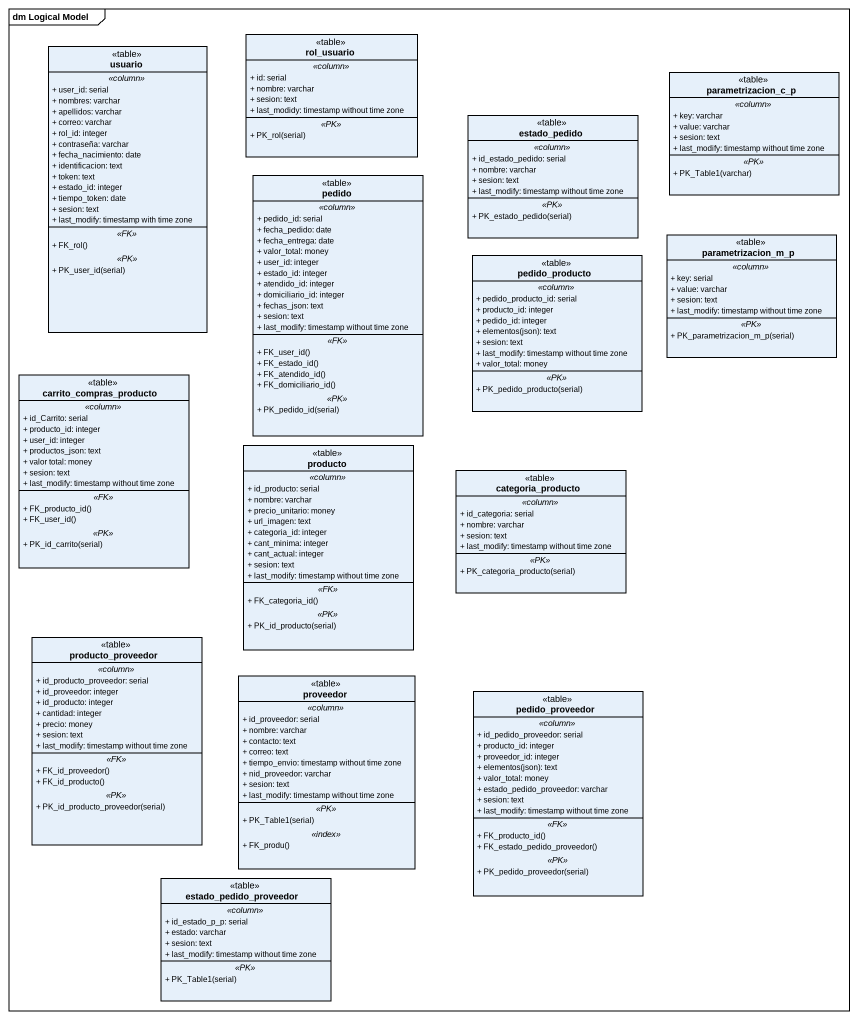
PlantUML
@startuml
mainframe dm Logical Model
hide circle
hide empty members
skinparam classAttributeIconSize 0
class rol_usuario <<table>> {
  .. <<column>> ..
  + id: serial
  + nombre: varchar
  + sesion: text
  + last_modidy: timestamp without time zone
  .. <<PK>> ..
  + PK_rol(serial)
}
class usuario <<table>> {
  .. <<column>> ..
  + user_id: serial
  + nombres: varchar
  + apellidos: varchar
  + correo: varchar
  + rol_id: integer
  + contraseña: varchar
  + fecha_nacimiento: date
  + identificacion: text
  + token: text
  + estado_id: integer
  + tiempo_token: date
  + sesion: text
  + last_modify: timestamp with time zone
  .. <<FK>> ..
  + FK_rol()
  .. <<PK>> ..
  + PK_user_id(serial)
}
class parametrizacion_c_p <<table>> {
  .. <<column>> ..
  + key: varchar
  + value: varchar
  + sesion: text
  + last_modify: timestamp without time zone
  .. <<PK>> ..
  + PK_Table1(varchar)
}
class estado_pedido <<table>> {
  .. <<column>> ..
  + id_estado_pedido: serial
  + nombre: varchar
  + sesion: text
  + last_modify: timestamp without time zone
  .. <<PK>> ..
  + PK_estado_pedido(serial)
}
class pedido <<table>> {
  .. <<column>> ..
  + pedido_id: serial
  + fecha_pedido: date
  + fecha_entrega: date
  + valor_total: money
  + user_id: integer
  + estado_id: integer
  + atendido_id: integer
  + domiciliario_id: integer
  + fechas_json: text
  + sesion: text
  + last_modify: timestamp without time zone
  .. <<FK>> ..
  + FK_user_id()
  + FK_estado_id()
  + FK_atendido_id()
  + FK_domiciliario_id()
  .. <<PK>> ..
  + PK_pedido_id(serial)
}
class pedido_producto <<table>> {
  .. <<column>> ..
  + pedido_producto_id: serial
  + producto_id: integer
  + pedido_id: integer
  {field} + elementos(json): text
  + sesion: text
  + last_modify: timestamp without time zone
  + valor_total: money
  .. <<PK>> ..
  + PK_pedido_producto(serial)
}
class parametrizacion_m_p <<table>> {
  .. <<column>> ..
  + key: serial
  + value: varchar
  + sesion: text
  + last_modify: timestamp without time zone
  .. <<PK>> ..
  + PK_parametrizacion_m_p(serial)
}
class carrito_compras_producto <<table>> {
  .. <<column>> ..
  + id_Carrito: serial
  + producto_id: integer
  + user_id: integer
  + productos_json: text
  + valor total: money
  + sesion: text
  + last_modify: timestamp without time zone
  .. <<FK>> ..
  + FK_producto_id()
  + FK_user_id()
  .. <<PK>> ..
  + PK_id_carrito(serial)
}
class producto <<table>> {
  .. <<column>> ..
  + id_producto: serial
  + nombre: varchar
  + precio_unitario: money
  + url_imagen: text
  + categoria_id: integer
  + cant_minima: integer
  + cant_actual: integer
  + sesion: text
  + last_modify: timestamp without time zone
  .. <<FK>> ..
  + FK_categoria_id()
  .. <<PK>> ..
  + PK_id_producto(serial)
}
class categoria_producto <<table>> {
  .. <<column>> ..
  + id_categoria: serial
  + nombre: varchar
  + sesion: text
  + last_modify: timestamp without time zone
  .. <<PK>> ..
  + PK_categoria_producto(serial)
}
class producto_proveedor <<table>> {
  .. <<column>> ..
  + id_producto_proveedor: serial
  + id_proveedor: integer
  + id_producto: integer
  + cantidad: integer
  + precio: money
  + sesion: text
  + last_modify: timestamp without time zone
  .. <<FK>> ..
  + FK_id_proveedor()
  + FK_id_producto()
  .. <<PK>> ..
  + PK_id_producto_proveedor(serial)
}
class proveedor <<table>> {
  .. <<column>> ..
  + id_proveedor: serial
  + nombre: varchar
  + contacto: text
  + correo: text
  + tiempo_envio: timestamp without time zone
  + nid_proveedor: varchar
  + sesion: text
  + last_modify: timestamp without time zone
  .. <<PK>> ..
  + PK_Table1(serial)
  .. <<index>> ..
  + FK_produ()
}
class pedido_proveedor <<table>> {
  .. <<column>> ..
  + id_pedido_proveedor: serial
  + producto_id: integer
  + proveedor_id: integer
  {field} + elementos(json): text
  + valor_total: money
  + estado_pedido_proveedor: varchar
  + sesion: text
  + last_modify: timestamp without time zone
  .. <<FK>> ..
  + FK_producto_id()
  + FK_estado_pedido_proveedor()
  .. <<PK>> ..
  + PK_pedido_proveedor(serial)
}
class estado_pedido_proveedor <<table>> {
  .. <<column>> ..
  + id_estado_p_p: serial
  + estado: varchar
  + sesion: text
  + last_modify: timestamp without time zone
  .. <<PK>> ..
  + PK_Table1(serial)
}
@enduml
